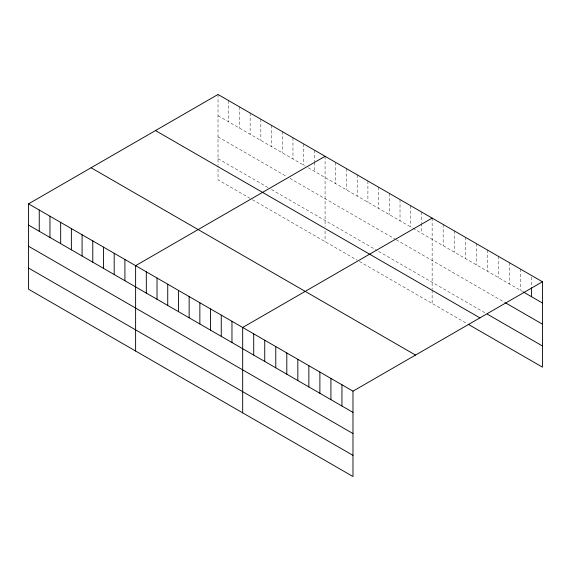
<?xml version="1.0" encoding="UTF-8"?>
<svg xmlns="http://www.w3.org/2000/svg" width="571" height="571" viewBox="0 0 571 571"><rect width="100%" height="100%" fill="white"/><g stroke="black" fill="none" stroke-linecap="round" stroke-linejoin="round"><path stroke-width="0.43" stroke-dasharray="2.85 2.14" d="M218.015 115.699L305.192 166.033M308.254 167.803L412.262 227.843M413.026 228.286L522.593 291.545M218.015 136.862L286.842 176.603M289.904 178.366L395.432 239.299M396.203 239.741L504.942 302.523M218.015 158.667L270.019 188.694M271.546 189.579L377.081 250.505M378.609 251.39L485.828 313.286M250.134 198.38L218.015 179.836L218.015 165.726M252.432 199.7L357.196 260.19M359.494 261.511L466.707 323.414M531.423 277.178L531.423 286.028M520.388 269.041L520.388 290.275M509.361 262.674L509.361 283.908M498.326 256.308L498.326 277.535M487.299 249.934L487.299 271.168M476.264 243.567L476.264 264.801M465.237 237.201L465.237 258.435M454.202 230.834L454.202 252.061M443.175 224.46L443.175 245.694M432.14 218.093L432.14 289.347M432.14 290.232L432.14 303.458M421.434 211.912L421.434 222.526M421.434 223.411L421.434 233.146M410.727 205.731L410.727 226.965M400.021 199.55L400.021 220.784M389.315 193.369L389.315 214.603M378.609 187.188L378.609 208.422M367.902 181.007L367.902 202.241M357.196 174.826L357.196 196.06M346.49 168.645L346.49 189.879M335.784 162.464L335.784 183.698M325.077 156.283L325.077 226.658M325.077 231.062L325.077 241.647M314.371 150.102L314.371 161.6M314.371 162.485L314.371 171.336M303.665 143.921L303.665 165.155M292.959 137.739L292.959 158.974M282.252 131.558L282.252 152.785M271.546 125.377L271.546 146.604M260.84 119.196L260.84 140.423M250.134 113.015L250.134 134.242M239.427 106.834L239.427 128.061M228.721 100.653L228.721 121.88M218.015 94.472L218.015 164.841"/><path stroke-width="0.86" d="M28.55 203.854L352.985 391.164L352.985 476.528L28.55 289.219L28.55 203.854L218.015 94.472L542.45 281.781L542.45 367.146L468.177 324.264M325.077 156.283L135.613 265.672L135.613 351.029M432.14 218.093L242.675 327.483L242.675 412.847M352.985 391.164L542.45 281.781M523.329 291.974L542.45 303.008M505.678 302.944L542.45 324.178M487.299 314.136L542.45 345.983M155.49 130.566L479.925 317.876M91.075 167.76L415.51 355.069M28.55 225.088L352.985 412.398M28.55 246.251L352.985 433.56M28.55 268.056L352.985 455.365M531.423 287.798L531.423 296.642M341.95 384.797L341.95 406.031M330.923 378.43L330.923 399.664M319.888 372.064L319.888 393.291M308.861 365.69L308.861 386.924M297.834 359.323L297.834 380.557M286.799 352.957L286.799 374.191M275.772 346.59L275.772 367.817M264.737 340.216L264.737 361.45M253.71 333.849L253.71 355.083M231.969 321.302L231.969 342.529M221.262 315.121L221.262 336.348M210.556 308.94L210.556 330.166M199.85 302.758L199.85 323.985M189.144 296.577L189.144 317.804M178.438 290.396L178.438 311.623M167.731 284.215L167.731 305.442M157.025 278.034L157.025 299.261M146.319 271.853L146.319 293.08M124.906 259.484L124.906 280.718M114.2 253.303L114.2 274.537M103.494 247.122L103.494 268.356M92.787 240.941L92.787 262.175M82.081 234.76L82.081 255.994M71.375 228.578L71.375 249.812M60.669 222.397L60.669 243.631M49.962 216.216L49.962 237.45M39.256 210.035L39.256 231.269"/></g></svg>
